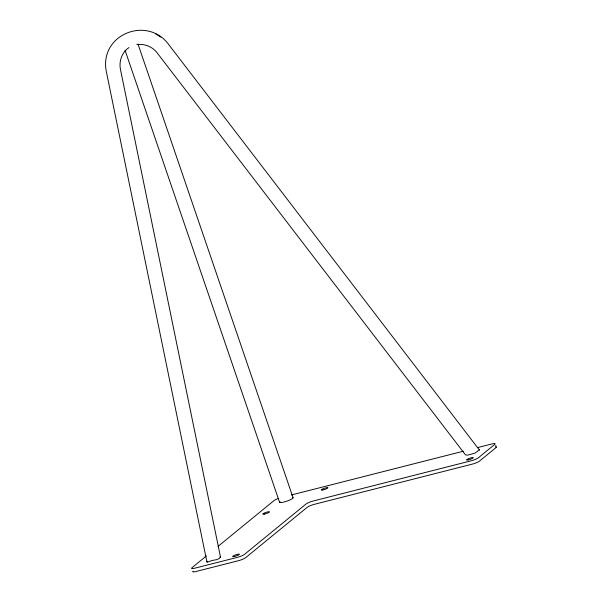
<?xml version="1.0" encoding="UTF-8"?>
<svg xmlns="http://www.w3.org/2000/svg" width="602" height="602" viewBox="0 0 602 602"><rect width="100%" height="100%" fill="white"/><g stroke="black" fill="none" stroke-linecap="round" stroke-linejoin="round"><path stroke-width="0.9" d="M128.978 47.55C122.146 52.058 118.948 60.817 120.325 68.763L220.52 557.196L219 558.648L216.517 559.702A7.141 1.309 -11.6 0 0 207.592 562.23L206.907 561.907L106.336 71.6C98.901 34.374 147.723 14.937 169.147 45.12L479.38 449.995M206.907 561.907L207.329 561.237M206.448 555.872L191.91 567.776A5.952 1.023 -18.8 0 0 195.108 568.115L237.143 557.422A5.952 1.023 -18.8 0 0 244.45 554.404L306.072 503.979A5.952 1.023 -18.8 0 1 313.379 500.962L471.005 460.846A5.952 1.023 -18.8 0 0 478.312 457.829L494.746 444.381A5.952 1.023 -18.8 0 0 491.541 444.035L477.89 447.512M218.082 546.353L274.068 500.54A5.952 1.023 -18.8 0 1 278.478 498.418M479.516 449.814L474.97 453.133L467.596 455.157L465.519 454.916L157.867 53.796C153.299 47.144 145.24 43.479 136.827 44.586M291.376 494.979L463.337 451.214M219.911 556.895L220.52 557.196M155.421 33.735L160.885 37.068M137.978 43.999L293.099 497.786M125.043 50.244L279.554 502.256M495.694 445.503L496.266 447.166M193.046 571.102A5.952 1.023 -18.8 0 0 196.244 571.448L238.279 560.748A5.952 1.023 -18.8 0 0 245.586 557.73L307.201 507.305A5.952 1.023 -18.8 0 1 314.507 504.288L472.141 464.172A5.952 1.023 -18.8 0 0 479.448 461.155L495.875 447.707A5.952 1.023 -18.8 0 0 495.792 446.91M292.527 497.463A7.141 1.227 -18.8 0 1 286.469 501.27A7.141 1.227 -18.8 0 1 280.02 501.632M264.459 514.1A3.567 0.617 -18.8 0 0 269.47 511.866A3.567 0.617 -18.8 0 0 264.338 513.017A3.567 0.617 -18.8 0 0 264.459 514.1M234.366 556.504A3.567 0.617 -18.8 0 0 239.385 554.269A3.567 0.617 -18.8 0 0 234.246 555.42A3.567 0.617 -18.8 0 0 234.366 556.504M468.228 459.92A3.567 0.617 -18.8 0 0 473.24 457.693A3.567 0.617 -18.8 0 0 468.108 458.844A3.567 0.617 -18.8 0 0 468.228 459.92M322.92 489.953A3.567 0.617 -18.8 0 0 327.94 487.725A3.567 0.617 -18.8 0 0 322.8 488.877A3.567 0.617 -18.8 0 0 322.92 489.953"/></g></svg>
